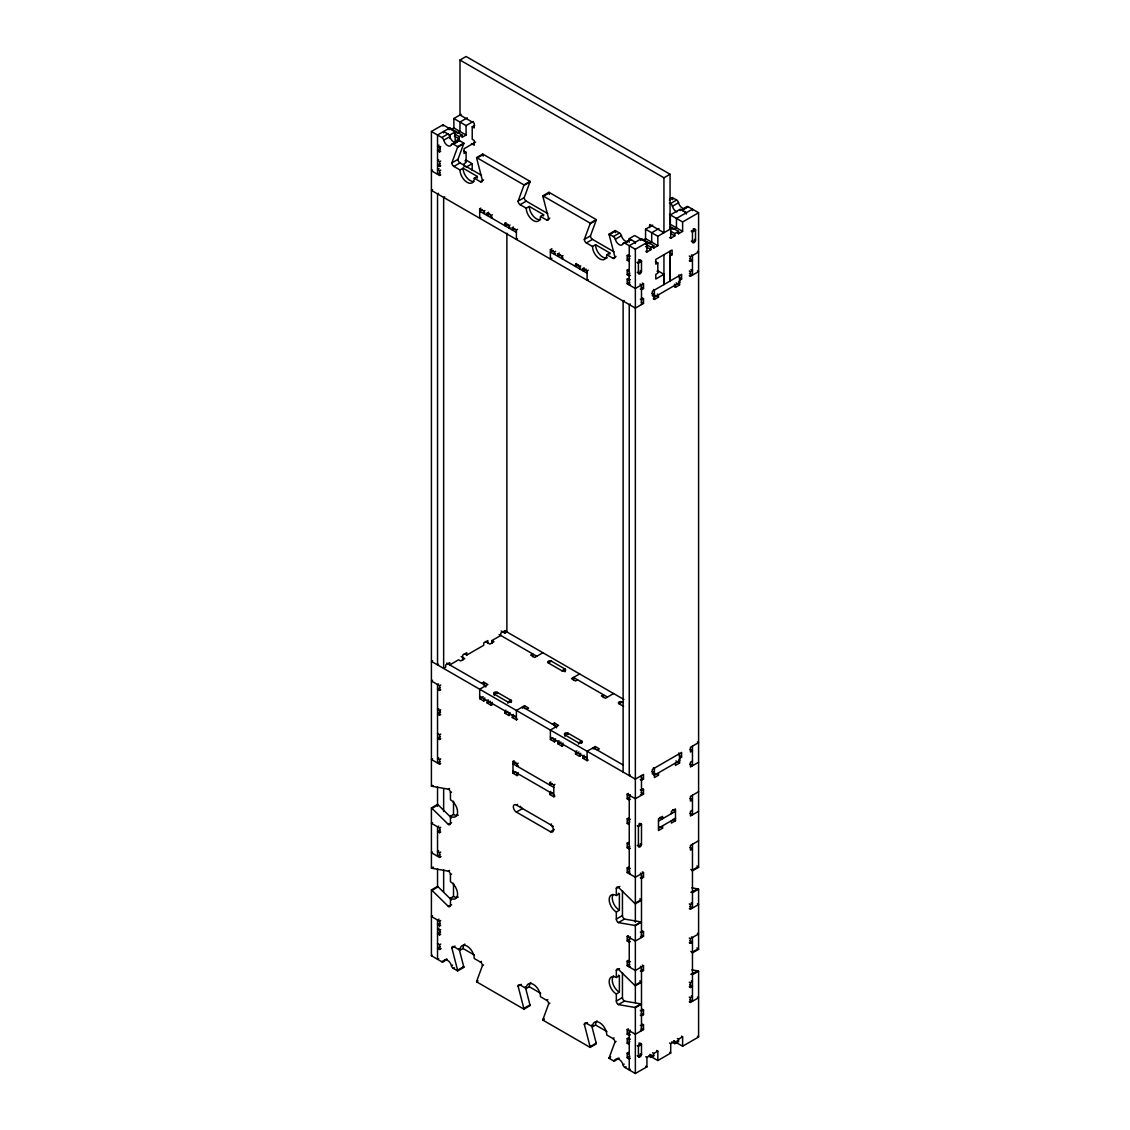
<?xml version="1.0" encoding="UTF-8"?>
<svg xmlns="http://www.w3.org/2000/svg" width="1130" height="1130" viewBox="0 0 1130 1130"><rect width="100%" height="100%" fill="white"/><g stroke="black" fill="none" stroke-linecap="round" stroke-linejoin="round"><path stroke-width="1.5" d="M653.267 298.8L654.411 299.464L654.411 294.761L651.968 293.348M657.83 272.076L657.83 270.805L663.946 274.336L663.946 284.548L663.946 254.716M670.062 229.206L670.062 174.246L663.946 177.777L663.946 232.738L649.665 224.489L649.665 227.624M674.342 286.639L675.486 287.303L679.568 284.944L679.568 280.24L681.602 279.054L681.602 274.35L652.377 291.229L652.377 295.933L654.411 294.761M459.995 169.966L463.06 168.201L477.34 176.45L474.275 178.215A10.099 5.834 60 0 1 467.142 182.34A10.099 5.834 60 0 1 459.995 169.966L453.879 166.435A2.882 1.667 60 0 1 451.845 162.904L457.579 147.267A2.882 1.667 60 0 0 457.664 146.646L463.794 143.114L459.486 140.629A2.882 1.667 60 0 0 457.565 141.095A5.763 3.333 60 0 1 453.723 142.013A5.763 3.333 60 0 1 449.867 136.645A2.882 1.667 60 0 0 447.946 133.976L441.83 137.507L431.406 131.49L431.406 786.07A2.882 1.667 60 0 0 431.999 786.31L448.412 789.15L449.556 788.486M451.845 162.904L457.961 159.372L463.71 143.736A2.882 1.667 60 0 0 463.794 143.114M526.255 208.217L529.306 206.451L543.587 214.7L540.521 216.466A10.099 5.834 60 0 1 533.388 220.59A10.099 5.834 60 0 1 526.255 208.217L520.125 204.685A2.882 1.667 60 0 1 518.091 201.154L523.84 185.518A2.882 1.667 60 0 0 523.925 184.896L530.041 181.365L482.722 154.047L476.606 157.579A2.882 1.667 60 0 0 476.691 158.299L482.439 180.574A2.882 1.667 60 0 1 480.391 181.746L474.275 178.215M518.091 201.154L524.207 197.623L529.956 181.987A2.882 1.667 60 0 0 530.041 181.365M592.501 246.467L595.552 244.702L609.833 252.951L606.782 254.716A10.099 5.834 60 0 1 599.635 258.827A10.099 5.834 60 0 1 592.501 246.467L586.385 242.936A2.882 1.667 60 0 1 584.337 239.405L590.086 223.768A2.882 1.667 60 0 0 590.171 223.147L596.287 219.615L548.968 192.298L542.852 195.829A2.882 1.667 60 0 0 542.937 196.549L548.686 218.825A2.882 1.667 60 0 1 546.638 219.997L540.521 216.466M584.337 239.405L590.453 235.873L596.202 220.237A2.882 1.667 60 0 0 596.287 219.615M525.281 986.815L529.956 1004.909A2.882 1.667 60 0 1 530.041 1005.629L523.925 1009.161L476.606 981.843A2.882 1.667 60 0 1 476.691 981.221L482.439 965.585L483.584 964.921M591.541 1025.065L596.202 1043.159A2.882 1.667 60 0 1 596.287 1043.88L590.171 1047.411L542.852 1020.093A2.882 1.667 60 0 1 542.937 1019.472L548.686 1003.836L549.83 1003.172M648.705 1056.084L650.993 1057.412L650.993 1055.053L646.925 1057.412L646.925 1066.833L635.357 1073.5L624.947 1067.483A2.882 1.667 60 0 1 623.025 1064.799A5.763 3.333 60 0 0 619.169 1059.446A5.763 3.333 60 0 0 615.327 1060.364A2.882 1.667 60 0 1 613.406 1060.83L609.098 1058.344A2.882 1.667 60 0 1 609.183 1057.708L614.932 1042.086L616.076 1041.422M471.422 143.552L474.275 145.205L474.275 140.501L472.227 139.315L472.227 126.758L474.275 127.93L474.275 123.227L459.995 114.978L459.995 60.031L466.111 56.5L670.062 174.246M431.406 131.49L442.974 124.809L455.178 131.899L455.178 141.321L459.26 138.962L459.26 136.603L454.359 133.778M440.079 172.791L437.536 174.274L437.536 135.021L449.797 127.93L462 135.021L462 137.38L466.083 135.021L453.879 127.93L453.879 118.523L461.125 114.328M467.241 117.859L459.966 122.068L459.966 131.49L457.184 133.086M451.322 129.413L453.879 127.93M443.652 132.86L443.652 131.49L449.797 135.007L455.913 131.476L455.913 132.789M466.083 135.021L466.083 125.6L473.244 121.461M441.83 137.507A2.882 1.667 60 0 1 443.751 140.177L449.867 136.645M439.061 145.12L437.536 146.01L439.57 147.183L440.714 146.519M472.227 126.758L474.685 125.345M459.26 136.603L462 135.021M440.206 149.174L437.536 150.714L439.57 151.9L440.714 151.236M443.751 140.177A5.763 3.333 60 0 0 447.607 145.544A5.763 3.333 60 0 0 451.449 144.626L457.565 141.095M451.449 144.626A2.882 1.667 60 0 1 453.37 144.16L459.486 140.629M457.579 147.267L463.71 143.736M438.68 159.867L437.536 160.531L439.57 161.703L440.714 161.053M475.603 142.083L464.049 148.75L464.049 153.468L466.083 152.296L466.083 162.494L464.049 163.666L464.049 166.816M440.206 163.695L437.536 165.248L439.57 166.421L440.714 165.757M432.564 170.079L431.406 170.743L439.57 175.447L440.714 174.783M439.061 168.681L437.536 169.557L439.57 170.743L440.714 170.079M453.879 166.435L459.995 162.904L481.535 175.348M464.967 160.785L466.111 160.121L472.199 163.666L472.199 170.475M476.691 158.299L482.807 154.768A2.882 1.667 60 0 1 482.722 154.047M466.083 167.198L472.199 163.666M432.564 189.699L431.406 190.363L635.357 308.109L643.521 303.405L643.521 298.687L642.377 298.023M438.553 193.301L437.536 193.894L437.536 664.906L438.553 664.313M444.669 196.832L443.652 197.425L443.652 668.437L445.686 667.251L445.686 664.906L449.768 662.547L449.768 664.906L458.611 659.793L460.645 660.979L464.727 658.62L461.153 656.558M480.391 181.746L483.584 179.91M480.829 217.567L479.685 218.231L479.685 208.81L480.829 208.146M482.397 209.601L479.685 211.169L516.396 232.356M523.84 185.518L529.956 181.987M479.685 208.81L483.753 211.169L484.911 210.505M484.911 212.864L483.753 213.514L483.753 211.169M489.841 213.937L487.157 215.477L487.157 213.132L488.683 212.242M487.157 213.132L491.239 215.477L492.383 214.813M492.383 217.172L491.239 217.836L491.239 215.477M520.125 204.685L526.255 201.154L547.796 213.598M542.937 196.549L549.053 193.018A2.882 1.667 60 0 1 548.968 192.298M507.314 224.249L504.827 225.689L504.827 223.33L505.986 222.666M504.827 223.33L508.91 225.689L510.054 225.025M510.054 227.384L508.91 228.048L508.91 225.689M514.602 228.684L512.314 229.997L512.314 227.653L513.458 226.989M512.314 227.653L516.396 229.997L517.54 229.348M546.638 219.997L549.83 218.161M517.54 238.769L516.396 239.419L516.396 229.997M590.086 223.768L596.202 220.237M551.906 258.163L550.381 259.053L550.381 249.631L551.906 248.741M553.107 250.408L550.381 251.99L587.091 273.178M550.381 249.631L554.463 251.99L555.607 251.326M555.607 253.671L554.463 254.335L554.463 251.99M560.537 254.759L557.867 256.298L557.867 253.953L559.392 253.064M557.867 253.953L561.935 256.298L563.093 255.634M586.385 242.936L592.501 239.405L614.042 251.835M563.093 257.993L561.935 258.657L561.935 256.298M609.098 234.08L615.229 230.548L619.523 233.02A2.882 1.667 60 0 1 621.443 235.704A5.763 3.333 60 0 0 625.3 241.071A5.763 3.333 60 0 0 629.142 240.153A2.882 1.667 60 0 1 631.063 239.687L624.947 243.218A2.882 1.667 60 0 0 623.025 243.685A5.763 3.333 60 0 1 619.169 244.603A5.763 3.333 60 0 1 615.327 239.235A2.882 1.667 60 0 0 613.406 236.566L609.098 234.08A2.882 1.667 60 0 0 609.183 234.8L614.932 257.061A2.882 1.667 60 0 1 612.898 258.247L606.782 254.716M669.652 199.12L672.336 197.566L676.63 200.052A2.882 1.667 60 0 1 678.551 202.736A5.763 3.333 60 0 0 682.393 208.104A5.763 3.333 60 0 0 686.249 207.171A2.882 1.667 60 0 1 688.17 206.719L698.594 212.737L698.594 867.317L692.464 870.849A2.882 1.667 60 0 1 691.885 870.411L690.854 869.408M609.183 234.8L615.313 231.269A2.882 1.667 60 0 1 615.229 230.548M669.356 200.066L672.421 198.301A2.882 1.667 60 0 1 672.336 197.566M613.406 236.566L619.523 233.02M669.44 202.962L670.514 203.584L676.63 200.052M615.327 239.235L621.443 235.704M670.514 203.584A2.882 1.667 60 0 1 672.435 206.267L678.551 202.736M578.221 264.957L575.537 266.511L575.537 264.152L576.681 263.488M575.537 264.152L579.619 266.511L580.764 265.847M629.269 242.117L629.269 238.628L634.65 235.52L646.925 242.569L646.925 251.99L645.767 251.326M642.843 240.21L645.555 238.642L645.555 229.221L652.716 225.082M698.594 212.737L682.619 221.96L682.619 231.382L670.344 224.333L670.344 214.912L680.26 209.177L686.376 212.722L686.348 214.107M623.025 243.685L629.142 240.153M680.896 210.265L686.249 207.171M580.764 268.206L579.619 268.855L579.619 266.511M680.175 210.576A2.882 1.667 60 0 1 682.054 210.251L688.17 206.719M586.075 269.053L583.009 270.819L583.009 268.474L584.168 267.81M658.96 228.543L651.685 232.752L651.685 242.173M583.009 268.474L587.091 270.819L588.236 270.169M612.898 258.247L616.076 256.411M624.947 243.218L635.357 249.236L647.631 242.159L647.631 243.473M645.555 229.221L657.83 236.269L672.421 227.85L672.421 229.164M629.241 261.397L627.207 260.225L627.207 255.521L628.351 254.857M648.959 243.741L651.713 242.159M673.748 229.432L676.489 227.85M588.236 279.576L587.091 280.24L587.091 270.819M630.399 256.03L629.241 256.694L627.207 255.521M627.207 260.225L629.876 258.685M645.64 244.179L650.993 247.272L653.747 245.69L653.747 248.035L652.603 247.385M670.584 231.113L674.794 233.543L678.537 231.382L678.537 233.726L677.393 233.077M646.925 251.99L650.993 249.631L650.993 247.272M653.747 248.035L657.83 245.69L657.83 236.269M669.567 237.583L670.712 238.246L674.794 235.888L674.794 233.543M678.537 233.726L682.619 231.382M630.399 275.268L629.241 275.932L627.207 274.745L627.207 270.042L628.351 269.378M627.207 274.745L629.876 273.206M640.329 288.998L641.487 289.661L643.521 288.489L643.521 283.771L635.357 288.489L627.207 283.771L627.207 279.068L628.351 278.404M663.946 274.336L655.795 279.054L655.795 274.336L657.83 273.163L657.83 262.951L655.795 264.137L655.795 259.42L672.11 249.998L672.11 254.716L670.062 255.889L670.062 281.017L670.062 251.185M630.399 279.576L629.241 280.24L627.207 279.068M627.207 283.771L629.876 282.232M630.258 284.365L629.241 284.958L629.241 245.704L640.809 239.037L640.809 240.351M657.067 271.242L657.83 270.805M689.286 256.03L690.43 256.694L698.594 251.99L697.436 251.326M689.286 260.748L690.43 261.397L692.464 260.225L689.794 258.685M624.156 300.453L623.124 301.046L623.124 772.058M630.272 303.984L629.241 304.577L629.241 775.59L630.258 774.996M643.521 298.687L641.487 299.874L640.329 299.21M689.286 270.946L690.43 271.61L692.464 270.437L690.939 269.547M653.507 296.611L654.397 297.119L679.554 282.599L679.554 275.536L678.664 275.014M689.286 275.663L690.43 276.313L698.594 271.61L697.436 270.946M654.411 299.464L658.493 297.119L658.493 294.761L657.349 294.097M432.564 660.711L431.406 661.375L635.357 779.121L643.521 774.403L643.521 779.121L641.487 780.293L640.329 779.629M464.317 653.677L466.761 655.089L483.753 645.272L483.753 642.928L487.835 640.569L487.835 642.928M491.917 643.394L491.917 640.569L500.76 635.47L500.76 633.111L504.827 630.752L504.827 633.111L506.876 631.938L506.876 233.246M432.564 680.331L431.406 680.995L439.57 685.698L440.714 685.048M438.553 683.933L437.536 684.526L437.536 763.033L440.079 761.563M440.206 687.69L437.536 689.244L439.57 690.416L440.714 689.752M481.719 683.353L483.753 682.167L487.835 684.526L479.685 689.244L479.685 698.651L483.753 701.01L484.911 700.346M438.68 708.595L437.536 709.259L439.57 710.431L440.714 709.767M542.909 652.73L534.744 657.448L530.662 655.089L532.71 653.917L532.71 656.742M440.587 712.197L437.536 713.962L439.57 715.149L440.714 714.485M479.685 698.651L483.117 696.673M484.911 698.001L483.753 698.651L483.753 701.01M551.398 661.177A2.161 1.243 0 0 0 548.347 661.177A2.161 1.243 0 0 0 548.347 662.943L551.398 661.177L565 669.017L565 671.856M488.301 699.964L487.157 700.614L487.157 702.973L491.239 705.332L492.383 704.668M487.157 702.973L490.222 701.207M492.383 702.309L491.239 702.973L491.239 705.332M437.536 733.596L439.57 734.768L440.714 734.105M440.206 736.76L437.536 738.3L439.57 739.472L440.714 738.822M561.935 670.796L565 669.017A2.161 1.243 0 0 1 565 670.796A2.161 1.243 0 0 1 561.935 670.796L548.347 662.943M505.986 710.163L504.827 710.827L504.827 713.185L508.91 715.53L510.054 714.866M504.827 713.185L507.893 711.42M510.054 712.522L508.91 713.185L508.91 715.53M432.564 758.837L431.406 759.501L439.57 764.205L440.714 763.541M526.594 709.259L528.628 708.072L524.546 705.727L516.396 710.431L516.396 719.852L517.54 719.189M579.619 673.932L571.455 678.636L575.537 680.995L577.571 679.822M438.68 757.651L437.536 758.315L439.57 759.501L440.714 758.837M513.458 714.485L512.314 715.149L512.314 717.494L516.396 719.852M512.314 717.494L514.983 715.954M431.406 786.07L432.564 785.407M431.999 786.31L433.143 785.647M552.429 724.175L554.463 722.988L558.545 725.347L550.381 730.051L550.381 739.472L554.463 741.831L555.607 741.167M613.604 693.552L605.454 698.269L601.372 695.911L603.406 694.738L603.406 697.563M451.449 817.922L438.115 804.828A2.882 1.667 60 0 0 437.536 804.405L431.406 807.936A2.882 1.667 60 0 1 431.999 808.36L448.412 824.476A2.882 1.667 60 0 0 450.446 823.304L450.446 816.227A10.099 5.834 60 0 0 457.579 812.117A10.099 5.834 60 0 0 450.446 799.743L450.446 792.681L451.59 792.017M550.381 739.472L553.064 737.932M518.218 774.926L517.074 775.59L512.992 773.231L512.992 761.465L514.136 760.801M431.999 808.36L438.115 804.828M555.607 738.822L554.463 739.472L554.463 741.831M515.718 762.241L512.992 763.809L553.785 787.37M622.107 701.998A2.161 1.243 0 0 0 619.042 701.998A2.161 1.243 0 0 0 619.042 703.764L622.107 701.998L622.955 702.479M512.992 761.465L517.074 763.809L518.218 763.145M559.011 740.772L557.867 741.435L557.867 743.794L561.935 746.153L563.093 745.489M518.218 765.504L517.074 766.168L517.074 763.809M557.867 743.794L560.918 742.029M563.093 743.13L561.935 743.794L561.935 746.153M512.992 773.231L515.859 771.578M518.218 772.567L517.074 773.231L517.074 775.59M432.564 822.612L431.406 823.276L439.57 827.993L440.714 827.33M450.446 816.227L453.511 814.462A10.099 5.834 60 0 0 458.272 815.111M438.68 826.143L437.536 826.807L437.536 856.243L440.079 854.774M448.412 824.476L451.59 822.64M576.879 750.871L575.537 751.648L575.537 754.007L579.619 756.351L580.764 755.688M440.206 829.971L437.536 831.525L439.57 832.697L440.714 832.033M575.537 754.007L578.984 752.015M580.764 753.343L579.619 754.007L579.619 756.351M597.29 750.08L599.338 748.893L595.256 746.549L587.091 751.252L587.091 760.674L588.236 760.01M584.168 755.306L583.009 755.956L583.009 758.315L587.091 760.674M583.009 758.315L586.075 756.549M552.005 783.683L549.703 785.011L549.703 782.652L550.847 781.988M432.564 852.048L431.406 852.712L439.57 857.43L441.096 856.54M554.209 829.505L550.381 831.722L516.396 812.089A4.322 2.5 60 0 1 513.331 806.792A4.322 2.5 60 0 1 516.396 805.026L517.54 804.362M438.68 850.876L437.536 851.54L439.57 852.712L440.714 852.048M549.703 782.652L553.785 785.011L554.929 784.347M550.847 791.41L549.703 792.074L549.703 794.432L553.785 796.777L554.929 796.127M516.396 812.089L522.512 808.557A4.322 2.5 60 0 1 520.351 806.269M549.703 794.432L552.768 792.667M431.406 807.936L431.406 868.066L432.945 867.176M431.406 868.066A2.882 1.667 60 0 0 431.999 868.306L433.525 867.416M431.999 868.306L448.412 871.145L449.556 870.481M451.449 899.918L438.115 886.824A2.882 1.667 60 0 0 437.536 886.4L431.406 889.932A2.882 1.667 60 0 1 431.999 890.369L448.412 906.472A2.882 1.667 60 0 0 450.446 905.299L450.446 898.223A10.099 5.834 60 0 0 457.579 894.113A10.099 5.834 60 0 0 450.446 881.739L450.446 874.677L451.59 874.013M431.999 890.369L438.115 886.824M551.525 823.996L550.381 824.646A4.322 2.5 60 0 1 553.446 829.957A4.322 2.5 60 0 1 550.381 831.722M651.968 771.423L654.411 772.835L652.377 774.008L652.377 769.304L681.602 752.425L681.602 757.128L679.568 758.315L679.568 763.018L675.486 765.377L675.486 763.018M678.664 753.088L679.554 753.611L679.554 760.674L654.397 775.194L653.507 774.686M658.493 772.835L658.493 775.18L654.411 777.539L654.397 768.132L653.507 767.609M630.399 799.263L629.241 799.927L627.207 798.741L627.207 794.037L628.351 793.373M450.446 898.223L453.511 896.457A10.099 5.834 60 0 0 458.272 897.107M630.258 794.63L629.241 795.209L629.241 873.716L630.258 873.123M627.207 798.741L629.876 797.201M627.207 794.037L635.357 798.741L643.521 794.037L643.521 789.319L641.487 790.506L640.329 789.842M692.464 761.069L690.43 762.241L690.43 766.959L698.594 762.241M432.564 915.837L431.406 916.501L439.57 921.204L440.714 920.54M448.412 906.472L451.59 904.636M439.061 919.142L437.536 920.032L437.536 959.285L438.68 958.621M440.206 923.196L437.536 924.736L439.57 925.922L440.714 925.258M629.241 824.646L627.207 823.473L627.207 818.77L628.351 818.106M439.061 928.182L437.536 929.058L439.57 930.23L440.714 929.58M630.399 819.278L629.241 819.942L627.207 818.77M627.207 823.473L629.876 821.934M440.587 932.01L437.536 933.776L439.57 934.948L440.714 934.284M698.594 791.678L690.43 796.396L690.43 801.099L692.464 799.927L690.02 798.515M437.536 943.578L439.57 944.765L440.714 944.101M440.206 946.742L437.536 948.296L439.57 949.468L441.096 948.593M658.479 821.115L675.472 811.312L672.76 809.73M431.406 889.932L431.406 955.754L432.267 955.245M630.399 848.319L629.241 848.983L627.207 847.811L627.207 843.093L628.351 842.443M658.479 828.177L675.472 818.374M459.034 948.564L463.71 966.659A2.882 1.667 60 0 1 463.794 967.379L457.664 970.91A2.882 1.667 60 0 0 457.579 970.19L451.845 947.915L455.023 946.078M627.207 847.811L629.876 846.257M692.464 810.125L690.43 811.312L690.43 816.015L698.594 811.312M662.576 825.818L662.576 828.177L658.493 830.536L658.493 818.756L662.576 816.397L662.576 818.756L660.118 817.343M671.404 813.657L671.404 811.298L675.486 808.939L675.486 820.719L671.404 823.078L671.404 820.719M451.845 947.915A2.882 1.667 60 0 1 453.879 946.742L459.995 950.274L463.06 948.508A10.099 5.834 60 0 1 464.882 944.059M431.406 955.754L441.83 961.771L442.974 961.107M443.356 960.881L446.802 958.89M441.83 961.771A2.882 1.667 60 0 0 443.751 961.305L446.816 959.54M443.751 961.305A5.763 3.333 60 0 1 447.607 960.387A5.763 3.333 60 0 1 451.449 965.74L452.593 965.091M640.329 877.756L641.487 878.42L643.521 877.247L643.521 872.544L635.357 877.247L627.207 872.544L627.207 867.826L628.351 867.162M451.449 965.74A2.882 1.667 60 0 0 453.37 968.424L454.514 967.76M630.399 868.349L629.241 868.998L627.207 867.826M457.579 970.19L463.71 966.659M627.207 872.544L629.876 870.99M459.995 950.274A10.099 5.834 60 0 1 467.142 946.149A10.099 5.834 60 0 1 474.275 958.523L480.391 962.054L481.535 961.39M698.594 840.748L690.43 845.452L690.43 850.17L692.464 848.983L690.02 847.571M618.364 922.603L624.48 919.071L640.894 921.91A2.882 1.667 60 0 1 641.487 922.151L635.357 925.682A2.882 1.667 60 0 0 634.778 925.442L618.364 922.603A2.882 1.667 60 0 1 616.33 919.071L616.33 912.009A10.099 5.834 60 0 1 609.183 899.635A10.099 5.834 60 0 1 616.33 895.511L616.33 888.448L619.904 886.386M616.33 895.511L619.381 893.745L619.381 910.229L616.33 912.009M476.691 981.221L477.835 980.558M476.606 981.843L477.75 981.179M634.778 903.379L640.894 899.847A2.882 1.667 60 0 0 641.487 900.285L635.357 903.816A2.882 1.667 60 0 1 634.778 903.379L618.364 887.276A2.882 1.667 60 0 0 616.33 888.448M691.885 870.411L698.001 866.88A2.882 1.667 60 0 0 698.594 867.317M616.33 919.071L622.446 915.54L622.446 890.666M523.925 1009.161A2.882 1.667 60 0 0 523.84 1008.44L518.091 986.165L521.283 984.329M634.778 925.442L640.894 921.91M690.854 892.29L698.001 888.943A2.882 1.667 60 0 1 698.594 889.183L698.594 949.313L692.464 952.844A2.882 1.667 60 0 1 691.885 952.406L690.854 951.404M518.091 986.165A2.882 1.667 60 0 1 520.125 984.993L526.255 988.524L529.306 986.758A10.099 5.834 60 0 1 530.803 982.577M698.594 889.183L692.464 892.714A2.882 1.667 60 0 0 691.885 892.474M630.399 941.544L629.241 942.208L627.207 941.036L627.207 936.318L628.351 935.654M630.399 936.841L629.241 937.49L629.241 966.941L630.258 966.348M627.207 941.036L629.876 939.482M627.207 936.318L635.357 941.036L643.521 936.318L643.521 931.614L641.487 932.787L640.329 932.123M689.286 903.859L690.43 904.523L692.464 903.35L691.32 902.686M689.286 908.577L690.43 909.24L698.594 904.523L697.436 903.859M523.84 1008.44L529.956 1004.909M526.255 988.524A10.099 5.834 60 0 1 533.388 984.399A10.099 5.834 60 0 1 540.521 996.759L546.638 1000.304L547.796 999.64M640.329 970.981L641.487 971.645L643.521 970.472L643.521 965.755L635.357 970.472L627.207 965.755L627.207 961.051L628.351 960.387M630.399 961.559L629.241 962.223L627.207 961.051M618.364 1004.598L624.48 1001.067L640.894 1003.906A2.882 1.667 60 0 1 641.487 1004.146L635.357 1007.678A2.882 1.667 60 0 0 634.778 1007.437L618.364 1004.598A2.882 1.667 60 0 1 616.33 1001.067L616.33 994.005A10.099 5.834 60 0 1 609.183 981.631A10.099 5.834 60 0 1 616.33 977.521L616.33 970.444L619.508 968.608M627.207 965.755L629.876 964.215M542.937 1019.472L544.081 1018.808M542.852 1020.093L543.996 1019.43M616.33 977.521L619.381 975.741L619.381 992.239L616.33 994.005M689.286 938.013L690.43 938.677L698.594 933.959L697.436 933.295M689.286 942.717L690.43 943.381L692.464 942.208L689.794 940.669M634.778 985.374L640.894 981.843A2.882 1.667 60 0 0 641.487 982.281L635.357 985.812A2.882 1.667 60 0 1 634.778 985.374L618.364 969.272A2.882 1.667 60 0 0 616.33 970.444M691.885 952.406L698.001 948.875A2.882 1.667 60 0 0 698.594 949.313M616.33 1001.067L622.446 997.536L622.446 972.662M590.171 1047.411A2.882 1.667 60 0 0 590.086 1046.691L584.337 1024.416L587.529 1022.579M584.337 1024.416A2.882 1.667 60 0 1 586.385 1023.243L592.501 1026.774L595.552 1025.009A10.099 5.834 60 0 1 597.05 1020.828M634.778 1007.437L640.894 1003.906M690.854 974.286L698.001 970.938A2.882 1.667 60 0 1 698.594 971.178L698.594 1037.001L682.619 1046.225L676.489 1042.693L676.489 1041.366M698.594 971.178L692.464 974.71A2.882 1.667 60 0 0 691.885 974.47M640.329 1015.135L641.487 1015.799L643.521 1014.627L643.521 1009.909L641.487 1011.096L640.329 1010.432M689.286 982.168L690.43 982.832L692.464 981.659L691.32 980.995M689.286 986.885L690.43 987.535L692.464 986.363L689.794 984.823M590.086 1046.691L596.202 1043.159M630.399 1034.769L629.241 1035.433L627.207 1034.247L627.207 1029.543L628.351 1028.879M592.501 1026.774A10.099 5.834 60 0 1 599.635 1022.65A10.099 5.834 60 0 1 606.782 1035.009L612.898 1038.541L614.042 1037.891M630.258 1030.122L629.241 1030.715L629.241 1069.969L630.399 1069.305M627.207 1034.247L629.876 1032.707M627.207 1029.543L635.357 1034.247L643.521 1029.543L643.521 1024.825L641.487 1026.012L640.329 1025.348M689.286 997.084L690.43 997.748L692.464 996.575L691.32 995.911M629.241 1044.459L627.207 1043.273L627.207 1038.569L628.351 1037.905M689.286 1001.787L690.43 1002.451L698.594 997.748L697.436 997.084M630.399 1039.077L629.241 1039.741L627.207 1038.569M627.207 1043.273L629.876 1041.733M609.183 1057.708L610.723 1056.833M609.098 1058.344L610.257 1057.68M613.406 1060.83L617.997 1058.174M630.399 1058.316L629.241 1058.98L627.207 1057.793L627.207 1053.089L628.351 1052.426M615.327 1060.364L619.155 1058.16M627.207 1057.793L629.876 1056.253M623.025 1064.799L624.17 1064.135M638.422 1056.027L641.487 1054.262L640.456 1053.683M624.947 1067.483L626.091 1066.819M652.603 1052.807L653.747 1053.471L657.83 1051.112L657.83 1060.533L651.713 1057.002L651.713 1056.112M669.567 1043.004L670.712 1043.668L674.794 1041.309L674.794 1043.668L671.729 1041.902M677.393 1038.498L678.537 1039.162L682.619 1036.803L682.619 1046.225M650.993 1057.412L653.747 1055.816L653.747 1053.471M674.794 1043.668L678.537 1041.507L678.537 1039.162M657.83 1060.533L670.712 1053.089L670.712 1043.668M639.128 1057.172L638.676 1057.002A1.624 0.946 -60 0 1 638.422 1056.324L638.422 1046.225A2.161 1.243 -60 0 1 639.947 1043.569A2.161 1.243 -60 0 1 641.487 1044.459L641.487 1054.558A1.653 0.961 -60 0 1 641.134 1055.717L640.781 1056.211A2.557 1.469 -60 0 1 639.128 1057.157M691.857 887.869L698.001 888.943M691.857 969.865L698.001 970.938M459.995 60.031L663.946 177.777M682.054 210.251L686.348 212.737M682.619 221.96L670.344 214.912M693.622 228.811L695.529 229.913L695.529 240.012A2.161 1.243 -60 0 1 694.004 242.668A2.161 1.243 -60 0 1 692.464 241.778L691.32 241.114M693.241 228.882L695.529 230.195L692.464 231.961L691.447 231.382M691.32 231.014L692.464 231.678L692.464 241.778L695.529 240.012L694.385 239.348M669.935 226.452L678.537 231.382M669.567 228.161L670.712 228.825L670.712 238.246M670.584 233.458L674.794 235.888M691.447 254.928L692.464 255.521L692.464 275.141L689.455 273.404M453.879 118.523L466.083 125.6M645.555 238.642L657.83 245.69M669.652 253.304L672.11 254.716M641.487 238.642L653.747 245.69M454.359 136.137L459.26 138.962M645.64 246.538L650.993 249.631M629.269 238.628L635.399 242.159M453.37 144.16L457.664 146.646M476.606 157.579L523.925 184.896M542.852 195.829L590.171 223.147M463.639 150.869L466.083 152.296M655.386 261.538L657.83 262.951M679.158 277.641L681.602 279.054M678.664 282.09L679.554 282.599M639.185 259.787L641.487 261.115L641.487 271.214A2.161 1.243 -60 0 1 639.947 273.87A2.161 1.243 -60 0 1 638.422 272.98L637.278 272.316M638.93 259.928L641.487 261.397L638.422 263.177L637.278 262.513M676.121 282.952L679.568 284.944M439.443 148.002L440.206 148.44M637.278 262.216L638.422 262.88L638.422 272.98L641.487 271.214L640.329 270.55M439.443 148.284L440.206 148.736M674.342 284.28L675.486 284.944L675.486 287.303M627.207 270.042L629.241 271.214M642.377 283.107L643.521 283.771M653.507 289.548L654.397 290.057L654.397 297.119M639.947 284.068L641.487 284.958L641.487 304.577M641.233 287.161L643.521 288.489M655.81 295.566L658.493 297.119M641.233 302.077L643.521 303.405M505.195 630.964L623.887 699.484M697.436 741.958L698.594 742.622L690.43 747.326L690.43 752.043L692.464 750.857L690.02 749.444M501.169 630.992L504.827 633.111M499.079 634.495L536.792 656.262M607.488 697.083L573.503 677.463L573.503 680.288M619.042 703.764L623.576 706.377M491.917 640.569L493.951 641.741L489.883 644.1L485.42 641.529M679.158 755.716L681.602 757.128M689.752 764.205L692.464 765.773L692.464 746.153M678.664 760.151L679.554 760.674M675.895 760.9L679.568 763.018M656.05 773.768L658.493 775.18M446.576 663.056L485.801 685.698L485.801 687.026M623.379 765.137L593.208 747.721L593.208 749.049M641.233 777.793L643.521 779.121M690.02 813.431L692.464 814.843L692.464 795.209M642.377 788.669L643.521 789.319M479.685 696.306L516.396 717.494M550.381 737.127L587.091 758.315M641.233 792.709L643.521 794.037M640.456 794.63L641.487 795.209L641.487 775.59M673.042 819.307L675.486 820.719M660.118 826.765L662.576 828.177M639.185 823.332L641.487 824.646L641.487 844.28A2.161 1.243 -60 0 1 639.947 846.921A2.161 1.243 -60 0 1 638.422 846.045L637.278 845.381M439.443 711.533L440.206 711.985M637.278 825.762L638.422 826.411L641.487 824.646A2.161 1.243 -60 0 0 639.947 823.77A2.161 1.243 -60 0 0 638.422 826.411L638.422 846.045L641.487 844.28L640.329 843.616M512.992 770.872L553.785 794.432M627.207 843.093L629.241 844.28M642.377 871.88L643.521 872.544M640.456 873.123L641.487 873.716L641.487 937.49L640.456 936.911M641.233 875.92L643.521 877.247M516.396 805.026L553.319 826.341M689.922 906.585L692.464 908.054L692.464 844.28M691.447 936.911L692.464 937.49L692.464 1001.279L689.922 999.81M642.377 930.951L643.521 931.614M641.233 934.99L643.521 936.318M642.377 965.091L643.521 965.755M640.456 966.348L641.487 966.941L641.487 1030.715L640.456 1030.122M641.233 969.145L643.521 970.472M697.436 1036.337L698.594 1037.001M642.377 1009.245L643.521 1009.909M681.461 1036.139L682.619 1036.803M641.233 1013.299L643.521 1014.627M677.393 1040.843L678.537 1041.507M673.65 1040.659L674.794 1041.309M642.377 1024.161L643.521 1024.825M641.233 1028.215L643.521 1029.543M669.567 1052.426L670.712 1053.089M656.685 1050.448L657.83 1051.112M638.93 1042.976L641.487 1044.459L638.422 1046.225L637.278 1045.561M439.443 931.346L440.206 931.784M652.603 1055.152L653.747 1055.816M649.849 1054.389L650.993 1055.053M463.06 948.508L474.473 955.104M529.306 986.758L540.733 993.355M595.552 1025.009L606.98 1031.605M645.767 1056.748L646.925 1057.412M640.329 1053.895L641.487 1054.558M637.278 1055.66L638.422 1056.324M627.207 1053.089L629.241 1054.262M645.767 1066.169L646.925 1066.833M462.707 966.757L463.794 967.379M453.37 968.424L457.664 970.91M696.984 865.877L698.001 866.88M696.984 947.872L698.001 948.875M639.877 898.844L640.894 899.847M639.877 980.84L640.894 981.843M672.421 198.301L672.774 199.685M669.525 214.361L669.892 215.745M615.313 231.269L615.666 232.653M549.053 193.018L549.42 194.402M482.807 154.768L483.174 156.166M692.464 210.576L692.464 209.205L676.46 218.443L676.46 227.864M690.43 256.694L690.43 261.397M690.43 271.61L690.43 276.313M690.43 904.523L690.43 909.24M690.43 938.677L690.43 943.381M690.43 982.832L690.43 987.535M690.43 997.748L690.43 1002.451M635.357 242.173L635.357 243.543M635.357 249.236L635.357 922.235M635.357 925.682L635.357 1002.635M635.357 1007.678L635.357 1073.5M595.256 746.549L595.256 749.374M568.065 734.528L568.065 733.201L565 734.966L578.602 742.82A2.161 1.243 0 0 0 581.653 742.82L581.653 741.054L568.065 733.201A2.161 1.243 0 0 0 565 733.201A2.161 1.243 0 0 0 565 734.966L565 736.294M578.602 265.183L578.602 266.059M578.602 744.133L578.602 742.82L581.653 741.054A2.161 1.243 0 0 1 581.653 742.82M556.497 727.847L556.497 726.519L522.512 706.9L522.512 708.227M554.463 722.988L554.463 725.813M553.785 785.011L553.785 796.777M524.546 705.727L524.546 708.552M510.958 702.436L510.958 700.233L497.355 692.379A2.161 1.243 0 0 0 494.29 692.379A2.161 1.243 0 0 0 494.29 694.145L494.29 695.473M507.893 224.362L507.893 225.251M507.893 703.312L507.893 701.998L494.29 694.145L497.355 692.379L497.355 693.707M483.753 682.167L483.753 684.992M466.761 655.089L466.761 652.73L462.679 655.089L462.679 660.273M453.511 801.283L453.511 814.462M453.511 883.279L453.511 896.457M449.797 127.93L449.797 129.413M449.797 135.007L449.797 138.496M449.09 128.34L449.09 129.668M443.652 788.754L443.652 811.552M443.652 869.761L443.652 891.937M442.974 124.809L442.974 126.136M439.57 147.183L439.57 151.9M439.57 161.703L439.57 166.421M439.57 170.743L439.57 175.447M439.57 685.698L439.57 690.416M439.57 710.431L439.57 715.149M439.57 734.768L439.57 739.472M439.57 759.501L439.57 764.205M439.57 827.993L439.57 832.697M439.57 852.712L439.57 857.43M439.57 921.204L439.57 925.922M439.57 930.23L439.57 934.948M439.57 944.765L439.57 949.468M437.536 786.974L437.536 806.312M437.536 868.688L437.536 885.948M676.884 211.931A5.763 3.333 60 0 1 672.435 206.267M526.255 201.154A2.882 1.667 60 0 1 524.207 197.623M459.995 162.904A2.882 1.667 60 0 1 457.961 159.372M592.501 239.405A2.882 1.667 60 0 1 590.453 235.873M607.262 257.795A10.099 5.834 60 0 1 599.663 254.532A10.099 5.834 60 0 1 595.552 244.702M609.833 252.951A10.099 5.834 60 0 1 609.762 254.109M540.606 219.672A10.099 5.834 60 0 1 533.176 216.028A10.099 5.834 60 0 1 529.306 206.451M543.587 214.7A10.099 5.834 60 0 1 543.516 215.858M473.922 181.506A10.099 5.834 60 0 1 466.704 177.495A10.099 5.834 60 0 1 463.06 168.201M477.34 176.45A10.099 5.834 60 0 1 477.171 178.145M448.412 789.15A2.882 1.667 60 0 1 450.446 792.681M448.412 871.145A2.882 1.667 60 0 1 450.446 874.677M624.48 1001.067A2.882 1.667 60 0 1 622.446 997.536M624.48 919.071A2.882 1.667 60 0 1 622.446 915.54M619.381 992.239A10.099 5.834 60 0 1 613.039 984.089A10.099 5.834 60 0 1 613.576 975.84M618.35 975.232A10.099 5.834 60 0 1 619.381 975.741M619.381 910.229A10.099 5.834 60 0 1 613.039 894.565M618.35 893.237A10.099 5.834 60 0 1 619.381 893.745M546.638 1000.304A2.882 1.667 60 0 1 548.686 1003.836M612.898 1038.541A2.882 1.667 60 0 1 614.932 1042.086M480.391 962.054A2.882 1.667 60 0 1 482.439 965.585M695.529 229.913A1.624 0.946 -60 0 0 695.275 229.235L694.823 229.065A2.557 1.469 -60 0 0 693.17 230.026L692.817 230.52A1.653 0.961 -60 0 0 692.464 231.678M641.487 261.115A1.624 0.946 -60 0 0 641.219 260.437L640.781 260.267A2.557 1.469 -60 0 0 639.128 261.228L638.775 261.722A1.653 0.961 -60 0 0 638.422 262.88M510.958 700.233L507.893 701.998A2.161 1.243 0 0 0 510.958 701.998A2.161 1.243 0 0 0 510.958 700.233"/></g></svg>
